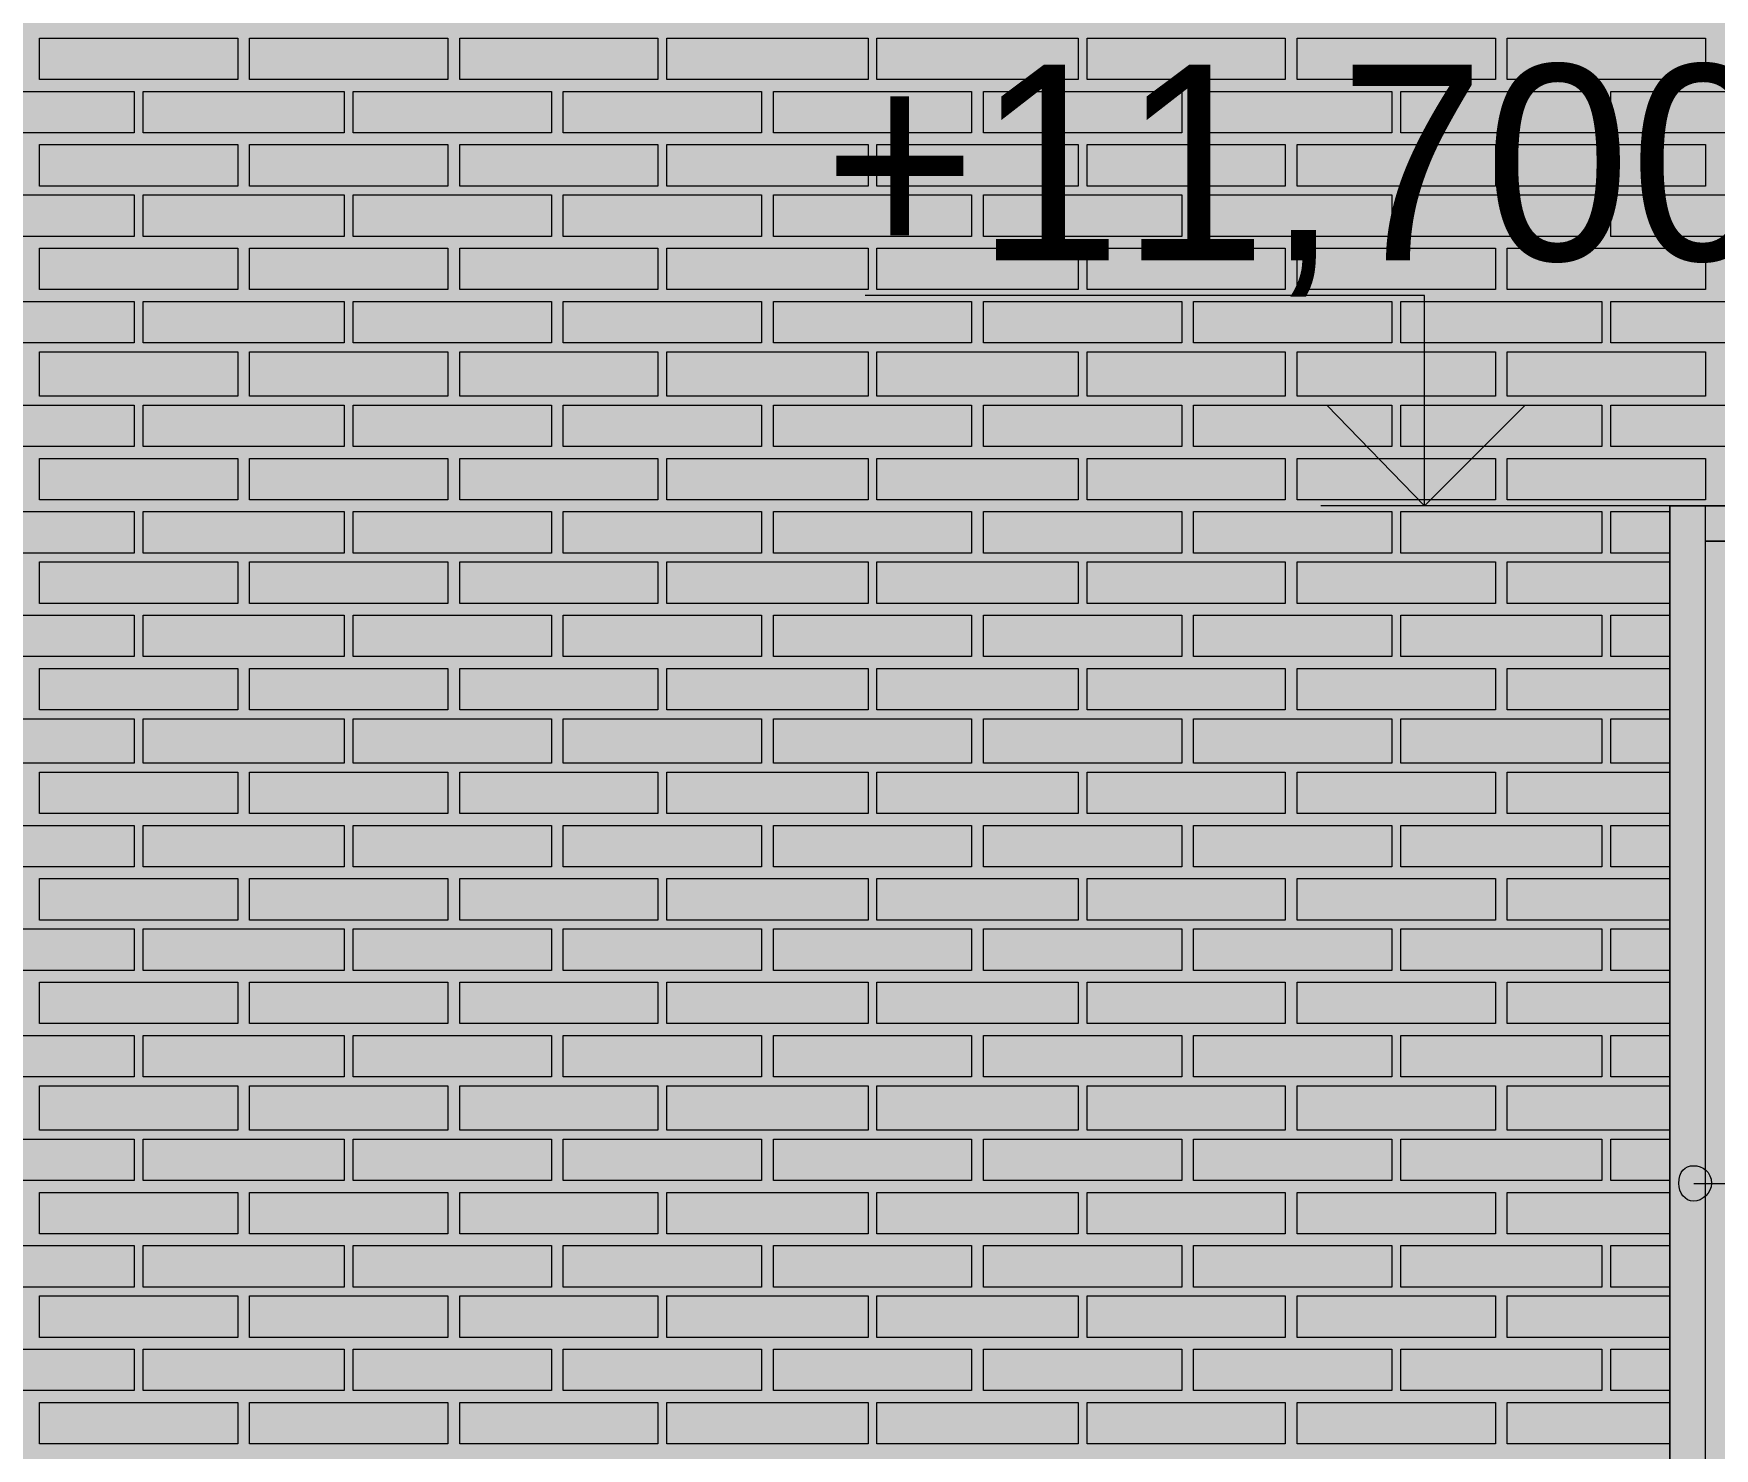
# Model space of a CAD drawing. Header units: millimetres. Extents: x -28928 to 100580, y -22867 to 36490.
# Drawn here: x -15119 to -12715, y 26639 to 28661 of the extents above; entities that cross this region are included whole.
import ezdxf

# ---------------------------------------------------------------- set-up
doc = ezdxf.new("R2010")
doc.units = ezdxf.units.MM
doc.layers.add('PDF _Геометрия', color=7, linetype='Continuous', true_color=0x8f8e8d)
doc.layers.add('PDF _Сплошная заливка', color=7, linetype='Continuous', true_color=0xffffff)
doc.layers.add('PDF _Текст', color=7, linetype='Continuous')

msp = doc.modelspace()

# ---------------------------------------------------------------- hatches: boundary and pattern name
at = {"layer": 'PDF _Сплошная заливка', "true_color": 0xdcd6cf, "transparency": 33554559}
msp.add_hatch(color=254, dxfattribs=at).paths.add_polyline_path([(-18676.63686926917, 16343.3513880535), (-18676.63686926917, 19592.5821572843), (-17276.25225388454, 19592.5821572843), (-17276.25225388454, 16343.3513880535), (19112.59389996202, 16343.3513880535), (19112.59389996202, 30089.12061882288), (-21853.9445615769, 30089.12061882288), (-21853.9445615769, 16343.3513880535), (-21375.86763849998, 16343.3513880535), (-21375.86763849998, 19592.5821572843), (-19277.40610003841, 19592.5821572843), (-19277.40610003841, 16343.3513880535)])

# ---------------------------------------------------------------- linework, layer by layer
at = {"layer": 'PDF _Геометрия', "lineweight": 9}
for points in [[(-14826.63686926913, 28595.65908036134), (-14970.48302311528, 28595.65908036134), (-15110.09840773067, 28595.65908036134), (-15110.09840773067, 28654.8898495921), (-14970.48302311528, 28654.8898495921), (-14826.63686926913, 28654.8898495921)], [(-14526.25225388451, 28595.65908036134), (-14670.09840773068, 28595.65908036134), (-14809.71379234606, 28595.65908036134), (-14809.71379234606, 28654.8898495921), (-14670.09840773068, 28654.8898495921), (-14526.25225388451, 28654.8898495921)], [(-14225.8676384999, 28595.65908036134), (-14369.71379234605, 28595.65908036134), (-14509.32917696144, 28595.65908036134), (-14509.32917696144, 28654.8898495921), (-14369.71379234605, 28654.8898495921), (-14225.8676384999, 28654.8898495921)], [(-13925.48302311528, 28595.65908036134), (-14069.32917696143, 28595.65908036134), (-14213.17533080759, 28595.65908036134), (-14213.17533080759, 28654.8898495921), (-14069.32917696143, 28654.8898495921), (-13925.48302311528, 28654.8898495921)], [(-13625.09840773065, 28595.65908036134), (-13768.94456157682, 28595.65908036134), (-13912.79071542297, 28595.65908036134), (-13912.79071542297, 28654.8898495921), (-13768.94456157682, 28654.8898495921), (-13625.09840773065, 28654.8898495921)], [(-13328.94456157681, 28595.65908036134), (-13468.5599461922, 28595.65908036134), (-13612.40610003834, 28595.65908036134), (-13612.40610003834, 28654.8898495921), (-13468.5599461922, 28654.8898495921), (-13328.94456157681, 28654.8898495921)], [(-13028.55994619218, 28595.65908036134), (-13168.17533080757, 28595.65908036134), (-13312.02148465374, 28595.65908036134), (-13312.02148465374, 28654.8898495921), (-13168.17533080757, 28654.8898495921), (-13028.55994619218, 28654.8898495921)], [(-12728.17533080758, 28595.65908036134), (-12867.79071542296, 28595.65908036134), (-13011.63686926911, 28595.65908036134), (-13011.63686926911, 28654.8898495921), (-12867.79071542296, 28654.8898495921), (-12728.17533080758, 28654.8898495921)], [(-14974.71379234607, 28578.73600343825), (-14974.71379234607, 28519.50523420749), (-15262.40610003836, 28519.50523420749), (-15262.40610003836, 28578.73600343825)], [(-14674.32917696144, 28578.73600343825), (-14674.32917696144, 28519.50523420749), (-14962.02148465376, 28519.50523420749), (-14962.02148465376, 28578.73600343825)], [(-14378.1753308076, 28578.73600343825), (-14378.1753308076, 28519.50523420749), (-14661.63686926913, 28519.50523420749), (-14661.63686926913, 28578.73600343825)], [(-14077.79071542297, 28578.73600343825), (-14077.79071542297, 28519.50523420749), (-14361.25225388451, 28519.50523420749), (-14361.25225388451, 28578.73600343825)], [(-13777.40610003835, 28578.73600343825), (-13777.40610003835, 28519.50523420749), (-14060.8676384999, 28519.50523420749), (-14060.8676384999, 28578.73600343825)], [(-13477.02148465374, 28578.73600343825), (-13477.02148465374, 28519.50523420749), (-13760.48302311528, 28519.50523420749), (-13760.48302311528, 28578.73600343825)], [(-13176.63686926912, 28578.73600343825), (-13176.63686926912, 28519.50523420749), (-13460.09840773065, 28519.50523420749), (-13460.09840773065, 28578.73600343825)], [(-12876.25225388449, 28578.73600343825), (-12876.25225388449, 28519.50523420749), (-13163.94456157681, 28519.50523420749), (-13163.94456157681, 28578.73600343825)], [(-12575.86763849988, 28578.73600343825), (-12575.86763849988, 28519.50523420749), (-12863.55994619218, 28519.50523420749), (-12863.55994619218, 28578.73600343825)], [(-14826.63686926913, 28443.35138805364), (-14970.48302311528, 28443.35138805364), (-15110.09840773067, 28443.35138805364), (-15110.09840773067, 28502.5821572844), (-14970.48302311528, 28502.5821572844), (-14826.63686926913, 28502.5821572844)], [(-14526.25225388451, 28443.35138805364), (-14670.09840773068, 28443.35138805364), (-14809.71379234606, 28443.35138805364), (-14809.71379234606, 28502.5821572844), (-14670.09840773068, 28502.5821572844), (-14526.25225388451, 28502.5821572844)], [(-14225.8676384999, 28443.35138805364), (-14369.71379234605, 28443.35138805364), (-14509.32917696144, 28443.35138805364), (-14509.32917696144, 28502.5821572844), (-14369.71379234605, 28502.5821572844), (-14225.8676384999, 28502.5821572844)], [(-13925.48302311528, 28443.35138805364), (-14069.32917696143, 28443.35138805364), (-14213.17533080759, 28443.35138805364), (-14213.17533080759, 28502.5821572844), (-14069.32917696143, 28502.5821572844), (-13925.48302311528, 28502.5821572844)], [(-13625.09840773065, 28443.35138805364), (-13768.94456157682, 28443.35138805364), (-13912.79071542297, 28443.35138805364), (-13912.79071542297, 28502.5821572844), (-13768.94456157682, 28502.5821572844), (-13625.09840773065, 28502.5821572844)], [(-13328.94456157681, 28443.35138805364), (-13468.5599461922, 28443.35138805364), (-13612.40610003834, 28443.35138805364), (-13612.40610003834, 28502.5821572844), (-13468.5599461922, 28502.5821572844), (-13328.94456157681, 28502.5821572844)], [(-13028.55994619218, 28443.35138805364), (-13168.17533080757, 28443.35138805364), (-13312.02148465374, 28443.35138805364), (-13312.02148465374, 28502.5821572844), (-13168.17533080757, 28502.5821572844), (-13028.55994619218, 28502.5821572844)], [(-12728.17533080758, 28443.35138805364), (-12867.79071542296, 28443.35138805364), (-13011.63686926911, 28443.35138805364), (-13011.63686926911, 28502.5821572844), (-12867.79071542296, 28502.5821572844), (-12728.17533080758, 28502.5821572844)], [(-14974.71379234607, 28430.65908036134), (-14974.71379234607, 28371.42831113056), (-15262.40610003836, 28371.42831113056), (-15262.40610003836, 28430.65908036134)], [(-14674.32917696144, 28430.65908036134), (-14674.32917696144, 28371.42831113056), (-14962.02148465376, 28371.42831113056), (-14962.02148465376, 28430.65908036134)], [(-14378.1753308076, 28430.65908036134), (-14378.1753308076, 28371.42831113056), (-14661.63686926913, 28371.42831113056), (-14661.63686926913, 28430.65908036134)], [(-14077.79071542297, 28430.65908036134), (-14077.79071542297, 28371.42831113056), (-14361.25225388451, 28371.42831113056), (-14361.25225388451, 28430.65908036134)], [(-13777.40610003835, 28430.65908036134), (-13777.40610003835, 28371.42831113056), (-14060.8676384999, 28371.42831113056), (-14060.8676384999, 28430.65908036134)], [(-13477.02148465374, 28430.65908036134), (-13477.02148465374, 28371.42831113056), (-13760.48302311528, 28371.42831113056), (-13760.48302311528, 28430.65908036134)], [(-13176.63686926912, 28430.65908036134), (-13176.63686926912, 28371.42831113056), (-13460.09840773065, 28371.42831113056), (-13460.09840773065, 28430.65908036134)], [(-12876.25225388449, 28430.65908036134), (-12876.25225388449, 28371.42831113056), (-13163.94456157681, 28371.42831113056), (-13163.94456157681, 28430.65908036134)], [(-12575.86763849988, 28430.65908036134), (-12575.86763849988, 28371.42831113056), (-12863.55994619218, 28371.42831113056), (-12863.55994619218, 28430.65908036134)], [(-14826.63686926913, 28295.27446497672), (-14970.48302311528, 28295.27446497672), (-15110.09840773067, 28295.27446497672), (-15110.09840773067, 28354.50523420749), (-14970.48302311528, 28354.50523420749), (-14826.63686926913, 28354.50523420749)], [(-14526.25225388451, 28295.27446497672), (-14670.09840773068, 28295.27446497672), (-14809.71379234606, 28295.27446497672), (-14809.71379234606, 28354.50523420749), (-14670.09840773068, 28354.50523420749), (-14526.25225388451, 28354.50523420749)], [(-14225.8676384999, 28295.27446497672), (-14369.71379234605, 28295.27446497672), (-14509.32917696144, 28295.27446497672), (-14509.32917696144, 28354.50523420749), (-14369.71379234605, 28354.50523420749), (-14225.8676384999, 28354.50523420749)], [(-13925.48302311528, 28295.27446497672), (-14069.32917696143, 28295.27446497672), (-14213.17533080759, 28295.27446497672), (-14213.17533080759, 28354.50523420749), (-14069.32917696143, 28354.50523420749), (-13925.48302311528, 28354.50523420749)], [(-13625.09840773065, 28295.27446497672), (-13768.94456157682, 28295.27446497672), (-13912.79071542297, 28295.27446497672), (-13912.79071542297, 28354.50523420749), (-13768.94456157682, 28354.50523420749), (-13625.09840773065, 28354.50523420749)], [(-13328.94456157681, 28295.27446497672), (-13468.5599461922, 28295.27446497672), (-13612.40610003834, 28295.27446497672), (-13612.40610003834, 28354.50523420749), (-13468.5599461922, 28354.50523420749), (-13328.94456157681, 28354.50523420749)], [(-13028.55994619218, 28295.27446497672), (-13168.17533080757, 28295.27446497672), (-13312.02148465374, 28295.27446497672), (-13312.02148465374, 28354.50523420749), (-13168.17533080757, 28354.50523420749), (-13028.55994619218, 28354.50523420749)], [(-12728.17533080758, 28295.27446497672), (-12867.79071542296, 28295.27446497672), (-13011.63686926911, 28295.27446497672), (-13011.63686926911, 28354.50523420749), (-12867.79071542296, 28354.50523420749), (-12728.17533080758, 28354.50523420749)], [(-14974.71379234607, 28278.35138805364), (-14974.71379234607, 28219.12061882286), (-15262.40610003836, 28219.12061882286), (-15262.40610003836, 28278.35138805364)], [(-14674.32917696144, 28278.35138805364), (-14674.32917696144, 28219.12061882286), (-14962.02148465376, 28219.12061882286), (-14962.02148465376, 28278.35138805364)], [(-14378.1753308076, 28278.35138805364), (-14378.1753308076, 28219.12061882286), (-14661.63686926913, 28219.12061882286), (-14661.63686926913, 28278.35138805364)], [(-14077.79071542297, 28278.35138805364), (-14077.79071542297, 28219.12061882286), (-14361.25225388451, 28219.12061882286), (-14361.25225388451, 28278.35138805364)], [(-13777.40610003835, 28278.35138805364), (-13777.40610003835, 28219.12061882286), (-14060.8676384999, 28219.12061882286), (-14060.8676384999, 28278.35138805364)], [(-13477.02148465374, 28278.35138805364), (-13477.02148465374, 28219.12061882286), (-13760.48302311528, 28219.12061882286), (-13760.48302311528, 28278.35138805364)], [(-13176.63686926912, 28278.35138805364), (-13176.63686926912, 28219.12061882286), (-13460.09840773065, 28219.12061882286), (-13460.09840773065, 28278.35138805364)], [(-12876.25225388449, 28278.35138805364), (-12876.25225388449, 28219.12061882286), (-13163.94456157681, 28219.12061882286), (-13163.94456157681, 28278.35138805364)], [(-12575.86763849988, 28278.35138805364), (-12575.86763849988, 28219.12061882286), (-12863.55994619218, 28219.12061882286), (-12863.55994619218, 28278.35138805364)], [(-14826.63686926913, 28142.96677266902), (-14970.48302311528, 28142.96677266902), (-15110.09840773067, 28142.96677266902), (-15110.09840773067, 28206.42831113056), (-14970.48302311528, 28206.42831113056), (-14826.63686926913, 28206.42831113056)], [(-14526.25225388451, 28142.96677266902), (-14670.09840773068, 28142.96677266902), (-14809.71379234606, 28142.96677266902), (-14809.71379234606, 28206.42831113056), (-14670.09840773068, 28206.42831113056), (-14526.25225388451, 28206.42831113056)], [(-14225.8676384999, 28142.96677266902), (-14369.71379234605, 28142.96677266902), (-14509.32917696144, 28142.96677266902), (-14509.32917696144, 28206.42831113056), (-14369.71379234605, 28206.42831113056), (-14225.8676384999, 28206.42831113056)], [(-13925.48302311528, 28142.96677266902), (-14069.32917696143, 28142.96677266902), (-14213.17533080759, 28142.96677266902), (-14213.17533080759, 28206.42831113056), (-14069.32917696143, 28206.42831113056), (-13925.48302311528, 28206.42831113056)], [(-13625.09840773065, 28142.96677266902), (-13768.94456157682, 28142.96677266902), (-13912.79071542297, 28142.96677266902), (-13912.79071542297, 28206.42831113056), (-13768.94456157682, 28206.42831113056), (-13625.09840773065, 28206.42831113056)], [(-13328.94456157681, 28142.96677266902), (-13468.5599461922, 28142.96677266902), (-13612.40610003834, 28142.96677266902), (-13612.40610003834, 28206.42831113056), (-13468.5599461922, 28206.42831113056), (-13328.94456157681, 28206.42831113056)], [(-13028.55994619218, 28142.96677266902), (-13168.17533080757, 28142.96677266902), (-13312.02148465374, 28142.96677266902), (-13312.02148465374, 28206.42831113056), (-13168.17533080757, 28206.42831113056), (-13028.55994619218, 28206.42831113056)], [(-12728.17533080758, 28142.96677266902), (-12867.79071542296, 28142.96677266902), (-13011.63686926911, 28142.96677266902), (-13011.63686926911, 28206.42831113056), (-12867.79071542296, 28206.42831113056), (-12728.17533080758, 28206.42831113056)], [(-14974.71379234607, 28130.27446497671), (-14974.71379234607, 28071.04369574594), (-15262.40610003836, 28071.04369574594), (-15262.40610003836, 28130.27446497671)], [(-14674.32917696144, 28130.27446497671), (-14674.32917696144, 28071.04369574594), (-14962.02148465376, 28071.04369574594), (-14962.02148465376, 28130.27446497671)], [(-14378.1753308076, 28130.27446497671), (-14378.1753308076, 28071.04369574594), (-14661.63686926913, 28071.04369574594), (-14661.63686926913, 28130.27446497671)], [(-14077.79071542297, 28130.27446497671), (-14077.79071542297, 28071.04369574594), (-14361.25225388451, 28071.04369574594), (-14361.25225388451, 28130.27446497671)], [(-13777.40610003835, 28130.27446497671), (-13777.40610003835, 28071.04369574594), (-14060.8676384999, 28071.04369574594), (-14060.8676384999, 28130.27446497671)], [(-13477.02148465374, 28130.27446497671), (-13477.02148465374, 28071.04369574594), (-13760.48302311528, 28071.04369574594), (-13760.48302311528, 28130.27446497671)], [(-13176.63686926912, 28130.27446497671), (-13176.63686926912, 28071.04369574594), (-13460.09840773065, 28071.04369574594), (-13460.09840773065, 28130.27446497671)], [(-12876.25225388449, 28130.27446497671), (-12876.25225388449, 28071.04369574594), (-13163.94456157681, 28071.04369574594), (-13163.94456157681, 28130.27446497671)], [(-12575.86763849988, 28130.27446497671), (-12575.86763849988, 28071.04369574594), (-12863.55994619218, 28071.04369574594), (-12863.55994619218, 28130.27446497671)], [(-14826.63686926913, 27994.88984959209), (-14970.48302311528, 27994.88984959209), (-15110.09840773067, 27994.88984959209), (-15110.09840773067, 28054.12061882286), (-14970.48302311528, 28054.12061882286), (-14826.63686926913, 28054.12061882286)], [(-14526.25225388451, 27994.88984959209), (-14670.09840773068, 27994.88984959209), (-14809.71379234606, 27994.88984959209), (-14809.71379234606, 28054.12061882286), (-14670.09840773068, 28054.12061882286), (-14526.25225388451, 28054.12061882286)], [(-14225.8676384999, 27994.88984959209), (-14369.71379234605, 27994.88984959209), (-14509.32917696144, 27994.88984959209), (-14509.32917696144, 28054.12061882286), (-14369.71379234605, 28054.12061882286), (-14225.8676384999, 28054.12061882286)], [(-13925.48302311528, 27994.88984959209), (-14069.32917696143, 27994.88984959209), (-14213.17533080759, 27994.88984959209), (-14213.17533080759, 28054.12061882286), (-14069.32917696143, 28054.12061882286), (-13925.48302311528, 28054.12061882286)], [(-13625.09840773065, 27994.88984959209), (-13768.94456157682, 27994.88984959209), (-13912.79071542297, 27994.88984959209), (-13912.79071542297, 28054.12061882286), (-13768.94456157682, 28054.12061882286), (-13625.09840773065, 28054.12061882286)], [(-13328.94456157681, 27994.88984959209), (-13468.5599461922, 27994.88984959209), (-13612.40610003834, 27994.88984959209), (-13612.40610003834, 28054.12061882286), (-13468.5599461922, 28054.12061882286), (-13328.94456157681, 28054.12061882286)], [(-13028.55994619218, 27994.88984959209), (-13168.17533080757, 27994.88984959209), (-13312.02148465374, 27994.88984959209), (-13312.02148465374, 28054.12061882286), (-13168.17533080757, 28054.12061882286), (-13028.55994619218, 28054.12061882286)], [(-12728.17533080758, 27994.88984959209), (-12867.79071542296, 27994.88984959209), (-13011.63686926911, 27994.88984959209), (-13011.63686926911, 28054.12061882286), (-12867.79071542296, 28054.12061882286), (-12728.17533080758, 28054.12061882286)], [(-14974.71379234607, 27977.96677266902), (-14974.71379234607, 27918.73600343824), (-15262.40610003836, 27918.73600343824), (-15262.40610003836, 27977.96677266902)], [(-14674.32917696144, 27977.96677266902), (-14674.32917696144, 27918.73600343824), (-14962.02148465376, 27918.73600343824), (-14962.02148465376, 27977.96677266902)], [(-14378.1753308076, 27977.96677266902), (-14378.1753308076, 27918.73600343824), (-14661.63686926913, 27918.73600343824), (-14661.63686926913, 27977.96677266902)], [(-14077.79071542297, 27977.96677266902), (-14077.79071542297, 27918.73600343824), (-14361.25225388451, 27918.73600343824), (-14361.25225388451, 27977.96677266902)], [(-13777.40610003835, 27977.96677266902), (-13777.40610003835, 27918.73600343824), (-14060.8676384999, 27918.73600343824), (-14060.8676384999, 27977.96677266902)], [(-13477.02148465374, 27977.96677266902), (-13477.02148465374, 27918.73600343824), (-13760.48302311528, 27918.73600343824), (-13760.48302311528, 27977.96677266902)], [(-13176.63686926912, 27977.96677266902), (-13176.63686926912, 27918.73600343824), (-13460.09840773065, 27918.73600343824), (-13460.09840773065, 27977.96677266902)], [(-12876.25225388449, 27977.96677266902), (-12876.25225388449, 27918.73600343824), (-13163.94456157681, 27918.73600343824), (-13163.94456157681, 27977.96677266902)], [(-14826.63686926913, 27846.81292651518), (-14970.48302311528, 27846.81292651518), (-15110.09840773067, 27846.81292651518), (-15110.09840773067, 27906.04369574594), (-14970.48302311528, 27906.04369574594), (-14826.63686926913, 27906.04369574594)], [(-14526.25225388451, 27846.81292651518), (-14670.09840773068, 27846.81292651518), (-14809.71379234606, 27846.81292651518), (-14809.71379234606, 27906.04369574594), (-14670.09840773068, 27906.04369574594), (-14526.25225388451, 27906.04369574594)], [(-14225.8676384999, 27846.81292651518), (-14369.71379234605, 27846.81292651518), (-14509.32917696144, 27846.81292651518), (-14509.32917696144, 27906.04369574594), (-14369.71379234605, 27906.04369574594), (-14225.8676384999, 27906.04369574594)], [(-13925.48302311528, 27846.81292651518), (-14069.32917696143, 27846.81292651518), (-14213.17533080759, 27846.81292651518), (-14213.17533080759, 27906.04369574594), (-14069.32917696143, 27906.04369574594), (-13925.48302311528, 27906.04369574594)], [(-13625.09840773065, 27846.81292651518), (-13768.94456157682, 27846.81292651518), (-13912.79071542297, 27846.81292651518), (-13912.79071542297, 27906.04369574594), (-13768.94456157682, 27906.04369574594), (-13625.09840773065, 27906.04369574594)], [(-13328.94456157681, 27846.81292651518), (-13468.5599461922, 27846.81292651518), (-13612.40610003834, 27846.81292651518), (-13612.40610003834, 27906.04369574594), (-13468.5599461922, 27906.04369574594), (-13328.94456157681, 27906.04369574594)], [(-13028.55994619218, 27846.81292651518), (-13168.17533080757, 27846.81292651518), (-13312.02148465374, 27846.81292651518), (-13312.02148465374, 27906.04369574594), (-13168.17533080757, 27906.04369574594), (-13028.55994619218, 27906.04369574594)], [(-14974.71379234607, 27829.88984959208), (-14974.71379234607, 27770.65908036133), (-15262.40610003836, 27770.65908036133), (-15262.40610003836, 27829.88984959208)], [(-14674.32917696144, 27829.88984959208), (-14674.32917696144, 27770.65908036133), (-14962.02148465376, 27770.65908036133), (-14962.02148465376, 27829.88984959208)], [(-14378.1753308076, 27829.88984959208), (-14378.1753308076, 27770.65908036133), (-14661.63686926913, 27770.65908036133), (-14661.63686926913, 27829.88984959208)], [(-14077.79071542297, 27829.88984959208), (-14077.79071542297, 27770.65908036133), (-14361.25225388451, 27770.65908036133), (-14361.25225388451, 27829.88984959208)], [(-13777.40610003835, 27829.88984959208), (-13777.40610003835, 27770.65908036133), (-14060.8676384999, 27770.65908036133), (-14060.8676384999, 27829.88984959208)], [(-13477.02148465374, 27829.88984959208), (-13477.02148465374, 27770.65908036133), (-13760.48302311528, 27770.65908036133), (-13760.48302311528, 27829.88984959208)], [(-13176.63686926912, 27829.88984959208), (-13176.63686926912, 27770.65908036133), (-13460.09840773065, 27770.65908036133), (-13460.09840773065, 27829.88984959208)], [(-12876.25225388449, 27829.88984959208), (-12876.25225388449, 27770.65908036133), (-13163.94456157681, 27770.65908036133), (-13163.94456157681, 27829.88984959208)], [(-14826.63686926913, 27694.50523420748), (-14970.48302311528, 27694.50523420748), (-15110.09840773067, 27694.50523420748), (-15110.09840773067, 27753.73600343824), (-14970.48302311528, 27753.73600343824), (-14826.63686926913, 27753.73600343824)], [(-14526.25225388451, 27694.50523420748), (-14670.09840773068, 27694.50523420748), (-14809.71379234606, 27694.50523420748), (-14809.71379234606, 27753.73600343824), (-14670.09840773068, 27753.73600343824), (-14526.25225388451, 27753.73600343824)], [(-14225.8676384999, 27694.50523420748), (-14369.71379234605, 27694.50523420748), (-14509.32917696144, 27694.50523420748), (-14509.32917696144, 27753.73600343824), (-14369.71379234605, 27753.73600343824), (-14225.8676384999, 27753.73600343824)], [(-13925.48302311528, 27694.50523420748), (-14069.32917696143, 27694.50523420748), (-14213.17533080759, 27694.50523420748), (-14213.17533080759, 27753.73600343824), (-14069.32917696143, 27753.73600343824), (-13925.48302311528, 27753.73600343824)], [(-13625.09840773065, 27694.50523420748), (-13768.94456157682, 27694.50523420748), (-13912.79071542297, 27694.50523420748), (-13912.79071542297, 27753.73600343824), (-13768.94456157682, 27753.73600343824), (-13625.09840773065, 27753.73600343824)], [(-13328.94456157681, 27694.50523420748), (-13468.5599461922, 27694.50523420748), (-13612.40610003834, 27694.50523420748), (-13612.40610003834, 27753.73600343824), (-13468.5599461922, 27753.73600343824), (-13328.94456157681, 27753.73600343824)], [(-13028.55994619218, 27694.50523420748), (-13168.17533080757, 27694.50523420748), (-13312.02148465374, 27694.50523420748), (-13312.02148465374, 27753.73600343824), (-13168.17533080757, 27753.73600343824), (-13028.55994619218, 27753.73600343824)], [(-14974.71379234607, 27681.81292651518), (-14974.71379234607, 27618.35138805364), (-15262.40610003836, 27618.35138805364), (-15262.40610003836, 27681.81292651518)], [(-14674.32917696144, 27681.81292651518), (-14674.32917696144, 27618.35138805364), (-14962.02148465376, 27618.35138805364), (-14962.02148465376, 27681.81292651518)], [(-14378.1753308076, 27681.81292651518), (-14378.1753308076, 27618.35138805364), (-14661.63686926913, 27618.35138805364), (-14661.63686926913, 27681.81292651518)], [(-14077.79071542297, 27681.81292651518), (-14077.79071542297, 27618.35138805364), (-14361.25225388451, 27618.35138805364), (-14361.25225388451, 27681.81292651518)], [(-13777.40610003835, 27681.81292651518), (-13777.40610003835, 27618.35138805364), (-14060.8676384999, 27618.35138805364), (-14060.8676384999, 27681.81292651518)], [(-13477.02148465374, 27681.81292651518), (-13477.02148465374, 27618.35138805364), (-13760.48302311528, 27618.35138805364), (-13760.48302311528, 27681.81292651518)], [(-13176.63686926912, 27681.81292651518), (-13176.63686926912, 27618.35138805364), (-13460.09840773065, 27618.35138805364), (-13460.09840773065, 27681.81292651518)], [(-12876.25225388449, 27681.81292651518), (-12876.25225388449, 27618.35138805364), (-13163.94456157681, 27618.35138805364), (-13163.94456157681, 27681.81292651518)], [(-14826.63686926913, 27546.42831113055), (-14970.48302311528, 27546.42831113055), (-15110.09840773067, 27546.42831113055), (-15110.09840773067, 27605.65908036133), (-14970.48302311528, 27605.65908036133), (-14826.63686926913, 27605.65908036133)], [(-14526.25225388451, 27546.42831113055), (-14670.09840773068, 27546.42831113055), (-14809.71379234606, 27546.42831113055), (-14809.71379234606, 27605.65908036133), (-14670.09840773068, 27605.65908036133), (-14526.25225388451, 27605.65908036133)], [(-14225.8676384999, 27546.42831113055), (-14369.71379234605, 27546.42831113055), (-14509.32917696144, 27546.42831113055), (-14509.32917696144, 27605.65908036133), (-14369.71379234605, 27605.65908036133), (-14225.8676384999, 27605.65908036133)], [(-13925.48302311528, 27546.42831113055), (-14069.32917696143, 27546.42831113055), (-14213.17533080759, 27546.42831113055), (-14213.17533080759, 27605.65908036133), (-14069.32917696143, 27605.65908036133), (-13925.48302311528, 27605.65908036133)], [(-13625.09840773065, 27546.42831113055), (-13768.94456157682, 27546.42831113055), (-13912.79071542297, 27546.42831113055), (-13912.79071542297, 27605.65908036133), (-13768.94456157682, 27605.65908036133), (-13625.09840773065, 27605.65908036133)], [(-13328.94456157681, 27546.42831113055), (-13468.5599461922, 27546.42831113055), (-13612.40610003834, 27546.42831113055), (-13612.40610003834, 27605.65908036133), (-13468.5599461922, 27605.65908036133), (-13328.94456157681, 27605.65908036133)], [(-13028.55994619218, 27546.42831113055), (-13168.17533080757, 27546.42831113055), (-13312.02148465374, 27546.42831113055), (-13312.02148465374, 27605.65908036133), (-13168.17533080757, 27605.65908036133), (-13028.55994619218, 27605.65908036133)], [(-14974.71379234607, 27529.50523420748), (-14974.71379234607, 27470.2744649767), (-15262.40610003836, 27470.2744649767), (-15262.40610003836, 27529.50523420748)], [(-14674.32917696144, 27529.50523420748), (-14674.32917696144, 27470.2744649767), (-14962.02148465376, 27470.2744649767), (-14962.02148465376, 27529.50523420748)], [(-14378.1753308076, 27529.50523420748), (-14378.1753308076, 27470.2744649767), (-14661.63686926913, 27470.2744649767), (-14661.63686926913, 27529.50523420748)], [(-14077.79071542297, 27529.50523420748), (-14077.79071542297, 27470.2744649767), (-14361.25225388451, 27470.2744649767), (-14361.25225388451, 27529.50523420748)], [(-13777.40610003835, 27529.50523420748), (-13777.40610003835, 27470.2744649767), (-14060.8676384999, 27470.2744649767), (-14060.8676384999, 27529.50523420748)], [(-13477.02148465374, 27529.50523420748), (-13477.02148465374, 27470.2744649767), (-13760.48302311528, 27470.2744649767), (-13760.48302311528, 27529.50523420748)], [(-13176.63686926912, 27529.50523420748), (-13176.63686926912, 27470.2744649767), (-13460.09840773065, 27470.2744649767), (-13460.09840773065, 27529.50523420748)], [(-12876.25225388449, 27529.50523420748), (-12876.25225388449, 27470.2744649767), (-13163.94456157681, 27470.2744649767), (-13163.94456157681, 27529.50523420748)], [(-14826.63686926913, 27394.12061882286), (-14970.48302311528, 27394.12061882286), (-15110.09840773067, 27394.12061882286), (-15110.09840773067, 27453.35138805363), (-14970.48302311528, 27453.35138805363), (-14826.63686926913, 27453.35138805363)], [(-14526.25225388451, 27394.12061882286), (-14670.09840773068, 27394.12061882286), (-14809.71379234606, 27394.12061882286), (-14809.71379234606, 27453.35138805363), (-14670.09840773068, 27453.35138805363), (-14526.25225388451, 27453.35138805363)], [(-14225.8676384999, 27394.12061882286), (-14369.71379234605, 27394.12061882286), (-14509.32917696144, 27394.12061882286), (-14509.32917696144, 27453.35138805363), (-14369.71379234605, 27453.35138805363), (-14225.8676384999, 27453.35138805363)], [(-13925.48302311528, 27394.12061882286), (-14069.32917696143, 27394.12061882286), (-14213.17533080759, 27394.12061882286), (-14213.17533080759, 27453.35138805363), (-14069.32917696143, 27453.35138805363), (-13925.48302311528, 27453.35138805363)], [(-13625.09840773065, 27394.12061882286), (-13768.94456157682, 27394.12061882286), (-13912.79071542297, 27394.12061882286), (-13912.79071542297, 27453.35138805363), (-13768.94456157682, 27453.35138805363), (-13625.09840773065, 27453.35138805363)], [(-13328.94456157681, 27394.12061882286), (-13468.5599461922, 27394.12061882286), (-13612.40610003834, 27394.12061882286), (-13612.40610003834, 27453.35138805363), (-13468.5599461922, 27453.35138805363), (-13328.94456157681, 27453.35138805363)], [(-13028.55994619218, 27394.12061882286), (-13168.17533080757, 27394.12061882286), (-13312.02148465374, 27394.12061882286), (-13312.02148465374, 27453.35138805363), (-13168.17533080757, 27453.35138805363), (-13028.55994619218, 27453.35138805363)], [(-14974.71379234607, 27381.42831113055), (-14974.71379234607, 27322.19754189977), (-15262.40610003836, 27322.19754189977), (-15262.40610003836, 27381.42831113055)], [(-14674.32917696144, 27381.42831113055), (-14674.32917696144, 27322.19754189977), (-14962.02148465376, 27322.19754189977), (-14962.02148465376, 27381.42831113055)], [(-14378.1753308076, 27381.42831113055), (-14378.1753308076, 27322.19754189977), (-14661.63686926913, 27322.19754189977), (-14661.63686926913, 27381.42831113055)], [(-14077.79071542297, 27381.42831113055), (-14077.79071542297, 27322.19754189977), (-14361.25225388451, 27322.19754189977), (-14361.25225388451, 27381.42831113055)], [(-13777.40610003835, 27381.42831113055), (-13777.40610003835, 27322.19754189977), (-14060.8676384999, 27322.19754189977), (-14060.8676384999, 27381.42831113055)], [(-13477.02148465374, 27381.42831113055), (-13477.02148465374, 27322.19754189977), (-13760.48302311528, 27322.19754189977), (-13760.48302311528, 27381.42831113055)], [(-13176.63686926912, 27381.42831113055), (-13176.63686926912, 27322.19754189977), (-13460.09840773065, 27322.19754189977), (-13460.09840773065, 27381.42831113055)], [(-12876.25225388449, 27381.42831113055), (-12876.25225388449, 27322.19754189977), (-13163.94456157681, 27322.19754189977), (-13163.94456157681, 27381.42831113055)], [(-14826.63686926913, 27246.04369574593), (-14970.48302311528, 27246.04369574593), (-15110.09840773067, 27246.04369574593), (-15110.09840773067, 27305.2744649767), (-14970.48302311528, 27305.2744649767), (-14826.63686926913, 27305.2744649767)], [(-14526.25225388451, 27246.04369574593), (-14670.09840773068, 27246.04369574593), (-14809.71379234606, 27246.04369574593), (-14809.71379234606, 27305.2744649767), (-14670.09840773068, 27305.2744649767), (-14526.25225388451, 27305.2744649767)], [(-14225.8676384999, 27246.04369574593), (-14369.71379234605, 27246.04369574593), (-14509.32917696144, 27246.04369574593), (-14509.32917696144, 27305.2744649767), (-14369.71379234605, 27305.2744649767), (-14225.8676384999, 27305.2744649767)], [(-13925.48302311528, 27246.04369574593), (-14069.32917696143, 27246.04369574593), (-14213.17533080759, 27246.04369574593), (-14213.17533080759, 27305.2744649767), (-14069.32917696143, 27305.2744649767), (-13925.48302311528, 27305.2744649767)], [(-13625.09840773065, 27246.04369574593), (-13768.94456157682, 27246.04369574593), (-13912.79071542297, 27246.04369574593), (-13912.79071542297, 27305.2744649767), (-13768.94456157682, 27305.2744649767), (-13625.09840773065, 27305.2744649767)], [(-13328.94456157681, 27246.04369574593), (-13468.5599461922, 27246.04369574593), (-13612.40610003834, 27246.04369574593), (-13612.40610003834, 27305.2744649767), (-13468.5599461922, 27305.2744649767), (-13328.94456157681, 27305.2744649767)], [(-13028.55994619218, 27246.04369574593), (-13168.17533080757, 27246.04369574593), (-13312.02148465374, 27246.04369574593), (-13312.02148465374, 27305.2744649767), (-13168.17533080757, 27305.2744649767), (-13028.55994619218, 27305.2744649767)], [(-14974.71379234607, 27229.12061882286), (-14974.71379234607, 27169.88984959208), (-15262.40610003836, 27169.88984959208), (-15262.40610003836, 27229.12061882286)], [(-14674.32917696144, 27229.12061882286), (-14674.32917696144, 27169.88984959208), (-14962.02148465376, 27169.88984959208), (-14962.02148465376, 27229.12061882286)], [(-14378.1753308076, 27229.12061882286), (-14378.1753308076, 27169.88984959208), (-14661.63686926913, 27169.88984959208), (-14661.63686926913, 27229.12061882286)], [(-14077.79071542297, 27229.12061882286), (-14077.79071542297, 27169.88984959208), (-14361.25225388451, 27169.88984959208), (-14361.25225388451, 27229.12061882286)], [(-13777.40610003835, 27229.12061882286), (-13777.40610003835, 27169.88984959208), (-14060.8676384999, 27169.88984959208), (-14060.8676384999, 27229.12061882286)], [(-13477.02148465374, 27229.12061882286), (-13477.02148465374, 27169.88984959208), (-13760.48302311528, 27169.88984959208), (-13760.48302311528, 27229.12061882286)], [(-13176.63686926912, 27229.12061882286), (-13176.63686926912, 27169.88984959208), (-13460.09840773065, 27169.88984959208), (-13460.09840773065, 27229.12061882286)], [(-12876.25225388449, 27229.12061882286), (-12876.25225388449, 27169.88984959208), (-13163.94456157681, 27169.88984959208), (-13163.94456157681, 27229.12061882286)], [(-14826.63686926913, 27093.73600343823), (-14970.48302311528, 27093.73600343823), (-15110.09840773067, 27093.73600343823), (-15110.09840773067, 27157.19754189977), (-14970.48302311528, 27157.19754189977), (-14826.63686926913, 27157.19754189977)], [(-14526.25225388451, 27093.73600343823), (-14670.09840773068, 27093.73600343823), (-14809.71379234606, 27093.73600343823), (-14809.71379234606, 27157.19754189977), (-14670.09840773068, 27157.19754189977), (-14526.25225388451, 27157.19754189977)], [(-14225.8676384999, 27093.73600343823), (-14369.71379234605, 27093.73600343823), (-14509.32917696144, 27093.73600343823), (-14509.32917696144, 27157.19754189977), (-14369.71379234605, 27157.19754189977), (-14225.8676384999, 27157.19754189977)], [(-13925.48302311528, 27093.73600343823), (-14069.32917696143, 27093.73600343823), (-14213.17533080759, 27093.73600343823), (-14213.17533080759, 27157.19754189977), (-14069.32917696143, 27157.19754189977), (-13925.48302311528, 27157.19754189977)], [(-13625.09840773065, 27093.73600343823), (-13768.94456157682, 27093.73600343823), (-13912.79071542297, 27093.73600343823), (-13912.79071542297, 27157.19754189977), (-13768.94456157682, 27157.19754189977), (-13625.09840773065, 27157.19754189977)], [(-13328.94456157681, 27093.73600343823), (-13468.5599461922, 27093.73600343823), (-13612.40610003834, 27093.73600343823), (-13612.40610003834, 27157.19754189977), (-13468.5599461922, 27157.19754189977), (-13328.94456157681, 27157.19754189977)], [(-13028.55994619218, 27093.73600343823), (-13168.17533080757, 27093.73600343823), (-13312.02148465374, 27093.73600343823), (-13312.02148465374, 27157.19754189977), (-13168.17533080757, 27157.19754189977), (-13028.55994619218, 27157.19754189977)], [(-14974.71379234607, 27081.04369574592), (-14974.71379234607, 27021.81292651517), (-15262.40610003836, 27021.81292651517), (-15262.40610003836, 27081.04369574592)], [(-14674.32917696144, 27081.04369574592), (-14674.32917696144, 27021.81292651517), (-14962.02148465376, 27021.81292651517), (-14962.02148465376, 27081.04369574592)], [(-14378.1753308076, 27081.04369574592), (-14378.1753308076, 27021.81292651517), (-14661.63686926913, 27021.81292651517), (-14661.63686926913, 27081.04369574592)], [(-14077.79071542297, 27081.04369574592), (-14077.79071542297, 27021.81292651517), (-14361.25225388451, 27021.81292651517), (-14361.25225388451, 27081.04369574592)], [(-13777.40610003835, 27081.04369574592), (-13777.40610003835, 27021.81292651517), (-14060.8676384999, 27021.81292651517), (-14060.8676384999, 27081.04369574592)], [(-13477.02148465374, 27081.04369574592), (-13477.02148465374, 27021.81292651517), (-13760.48302311528, 27021.81292651517), (-13760.48302311528, 27081.04369574592)], [(-13176.63686926912, 27081.04369574592), (-13176.63686926912, 27021.81292651517), (-13460.09840773065, 27021.81292651517), (-13460.09840773065, 27081.04369574592)], [(-12876.25225388449, 27081.04369574592), (-12876.25225388449, 27021.81292651517), (-13163.94456157681, 27021.81292651517), (-13163.94456157681, 27081.04369574592)], [(-14826.63686926913, 26945.65908036132), (-14970.48302311528, 26945.65908036132), (-15110.09840773067, 26945.65908036132), (-15110.09840773067, 27004.88984959208), (-14970.48302311528, 27004.88984959208), (-14826.63686926913, 27004.88984959208)], [(-14526.25225388451, 26945.65908036132), (-14670.09840773068, 26945.65908036132), (-14809.71379234606, 26945.65908036132), (-14809.71379234606, 27004.88984959208), (-14670.09840773068, 27004.88984959208), (-14526.25225388451, 27004.88984959208)], [(-14225.8676384999, 26945.65908036132), (-14369.71379234605, 26945.65908036132), (-14509.32917696144, 26945.65908036132), (-14509.32917696144, 27004.88984959208), (-14369.71379234605, 27004.88984959208), (-14225.8676384999, 27004.88984959208)], [(-13925.48302311528, 26945.65908036132), (-14069.32917696143, 26945.65908036132), (-14213.17533080759, 26945.65908036132), (-14213.17533080759, 27004.88984959208), (-14069.32917696143, 27004.88984959208), (-13925.48302311528, 27004.88984959208)], [(-13625.09840773065, 26945.65908036132), (-13768.94456157682, 26945.65908036132), (-13912.79071542297, 26945.65908036132), (-13912.79071542297, 27004.88984959208), (-13768.94456157682, 27004.88984959208), (-13625.09840773065, 27004.88984959208)], [(-13328.94456157681, 26945.65908036132), (-13468.5599461922, 26945.65908036132), (-13612.40610003834, 26945.65908036132), (-13612.40610003834, 27004.88984959208), (-13468.5599461922, 27004.88984959208), (-13328.94456157681, 27004.88984959208)], [(-13028.55994619218, 26945.65908036132), (-13168.17533080757, 26945.65908036132), (-13312.02148465374, 26945.65908036132), (-13312.02148465374, 27004.88984959208), (-13168.17533080757, 27004.88984959208), (-13028.55994619218, 27004.88984959208)], [(-14974.71379234607, 26928.73600343823), (-14974.71379234607, 26869.50523420747), (-15262.40610003836, 26869.50523420747), (-15262.40610003836, 26928.73600343823)], [(-14674.32917696144, 26928.73600343823), (-14674.32917696144, 26869.50523420747), (-14962.02148465376, 26869.50523420747), (-14962.02148465376, 26928.73600343823)], [(-14378.1753308076, 26928.73600343823), (-14378.1753308076, 26869.50523420747), (-14661.63686926913, 26869.50523420747), (-14661.63686926913, 26928.73600343823)], [(-14077.79071542297, 26928.73600343823), (-14077.79071542297, 26869.50523420747), (-14361.25225388451, 26869.50523420747), (-14361.25225388451, 26928.73600343823)], [(-13777.40610003835, 26928.73600343823), (-13777.40610003835, 26869.50523420747), (-14060.8676384999, 26869.50523420747), (-14060.8676384999, 26928.73600343823)], [(-13477.02148465374, 26928.73600343823), (-13477.02148465374, 26869.50523420747), (-13760.48302311528, 26869.50523420747), (-13760.48302311528, 26928.73600343823)], [(-13176.63686926912, 26928.73600343823), (-13176.63686926912, 26869.50523420747), (-13460.09840773065, 26869.50523420747), (-13460.09840773065, 26928.73600343823)], [(-12876.25225388449, 26928.73600343823), (-12876.25225388449, 26869.50523420747), (-13163.94456157681, 26869.50523420747), (-13163.94456157681, 26928.73600343823)], [(-14826.63686926913, 26797.58215728439), (-14970.48302311528, 26797.58215728439), (-15110.09840773067, 26797.58215728439), (-15110.09840773067, 26856.81292651516), (-14970.48302311528, 26856.81292651516), (-14826.63686926913, 26856.81292651516)], [(-14526.25225388451, 26797.58215728439), (-14670.09840773068, 26797.58215728439), (-14809.71379234606, 26797.58215728439), (-14809.71379234606, 26856.81292651516), (-14670.09840773068, 26856.81292651516), (-14526.25225388451, 26856.81292651516)], [(-14225.8676384999, 26797.58215728439), (-14369.71379234605, 26797.58215728439), (-14509.32917696144, 26797.58215728439), (-14509.32917696144, 26856.81292651516), (-14369.71379234605, 26856.81292651516), (-14225.8676384999, 26856.81292651516)], [(-13925.48302311528, 26797.58215728439), (-14069.32917696143, 26797.58215728439), (-14213.17533080759, 26797.58215728439), (-14213.17533080759, 26856.81292651516), (-14069.32917696143, 26856.81292651516), (-13925.48302311528, 26856.81292651516)], [(-13625.09840773065, 26797.58215728439), (-13768.94456157682, 26797.58215728439), (-13912.79071542297, 26797.58215728439), (-13912.79071542297, 26856.81292651516), (-13768.94456157682, 26856.81292651516), (-13625.09840773065, 26856.81292651516)], [(-13328.94456157681, 26797.58215728439), (-13468.5599461922, 26797.58215728439), (-13612.40610003834, 26797.58215728439), (-13612.40610003834, 26856.81292651516), (-13468.5599461922, 26856.81292651516), (-13328.94456157681, 26856.81292651516)], [(-13028.55994619218, 26797.58215728439), (-13168.17533080757, 26797.58215728439), (-13312.02148465374, 26797.58215728439), (-13312.02148465374, 26856.81292651516), (-13168.17533080757, 26856.81292651516), (-13028.55994619218, 26856.81292651516)], [(-14974.71379234607, 26780.65908036132), (-14974.71379234607, 26721.42831113054), (-15262.40610003836, 26721.42831113054), (-15262.40610003836, 26780.65908036132)], [(-14674.32917696144, 26780.65908036132), (-14674.32917696144, 26721.42831113054), (-14962.02148465376, 26721.42831113054), (-14962.02148465376, 26780.65908036132)], [(-14378.1753308076, 26780.65908036132), (-14378.1753308076, 26721.42831113054), (-14661.63686926913, 26721.42831113054), (-14661.63686926913, 26780.65908036132)], [(-14077.79071542297, 26780.65908036132), (-14077.79071542297, 26721.42831113054), (-14361.25225388451, 26721.42831113054), (-14361.25225388451, 26780.65908036132)], [(-13777.40610003835, 26780.65908036132), (-13777.40610003835, 26721.42831113054), (-14060.8676384999, 26721.42831113054), (-14060.8676384999, 26780.65908036132)], [(-13477.02148465374, 26780.65908036132), (-13477.02148465374, 26721.42831113054), (-13760.48302311528, 26721.42831113054), (-13760.48302311528, 26780.65908036132)], [(-13176.63686926912, 26780.65908036132), (-13176.63686926912, 26721.42831113054), (-13460.09840773065, 26721.42831113054), (-13460.09840773065, 26780.65908036132)], [(-12876.25225388449, 26780.65908036132), (-12876.25225388449, 26721.42831113054), (-13163.94456157681, 26721.42831113054), (-13163.94456157681, 26780.65908036132)], [(-14826.63686926913, 26645.27446497669), (-14970.48302311528, 26645.27446497669), (-15110.09840773067, 26645.27446497669), (-15110.09840773067, 26704.50523420747), (-14970.48302311528, 26704.50523420747), (-14826.63686926913, 26704.50523420747)], [(-14526.25225388451, 26645.27446497669), (-14670.09840773068, 26645.27446497669), (-14809.71379234606, 26645.27446497669), (-14809.71379234606, 26704.50523420747), (-14670.09840773068, 26704.50523420747), (-14526.25225388451, 26704.50523420747)], [(-14225.8676384999, 26645.27446497669), (-14369.71379234605, 26645.27446497669), (-14509.32917696144, 26645.27446497669), (-14509.32917696144, 26704.50523420747), (-14369.71379234605, 26704.50523420747), (-14225.8676384999, 26704.50523420747)], [(-13925.48302311528, 26645.27446497669), (-14069.32917696143, 26645.27446497669), (-14213.17533080759, 26645.27446497669), (-14213.17533080759, 26704.50523420747), (-14069.32917696143, 26704.50523420747), (-13925.48302311528, 26704.50523420747)], [(-13625.09840773065, 26645.27446497669), (-13768.94456157682, 26645.27446497669), (-13912.79071542297, 26645.27446497669), (-13912.79071542297, 26704.50523420747), (-13768.94456157682, 26704.50523420747), (-13625.09840773065, 26704.50523420747)], [(-13328.94456157681, 26645.27446497669), (-13468.5599461922, 26645.27446497669), (-13612.40610003834, 26645.27446497669), (-13612.40610003834, 26704.50523420747), (-13468.5599461922, 26704.50523420747), (-13328.94456157681, 26704.50523420747)], [(-13028.55994619218, 26645.27446497669), (-13168.17533080757, 26645.27446497669), (-13312.02148465374, 26645.27446497669), (-13312.02148465374, 26704.50523420747), (-13168.17533080757, 26704.50523420747), (-13028.55994619218, 26704.50523420747)]]:
    msp.add_lwpolyline(points, close=True, dxfattribs=at)
at = {"layer": 'PDF _Геометрия', "color": 7, "lineweight": 9}
for points in [[(-12161.25225388449, 27986.42831113056), (-12838.17533080757, 27986.42831113056), (-13130.09840773065, 27986.42831113056), (-13130.09840773065, 28286.81292651517), (-13929.71379234604, 28286.81292651517)], [(-12977.79071542295, 27986.42831113056), (-13278.17533080758, 27986.42831113056)], [(-12681.63686926911, 25337.96677266898), (-12728.17533080758, 25337.96677266898), (-12728.17533080758, 26636.81292651515), (-12728.17533080758, 27910.27446497672), (-12728.17533080758, 27986.42831113056), (-12778.94456157681, 27986.42831113056), (-12778.94456157681, 27910.27446497672), (-12778.94456157681, 26636.81292651515), (-12778.94456157681, 25363.3513880536), (-12778.94456157681, 25287.19754189976), (-12778.94456157681, 27986.42831113056), (-11780.48302311525, 27986.42831113056)], [(-12728.17533080758, 25299.88984959206), (-12728.17533080758, 25363.3513880536), (-12728.17533080758, 26636.81292651515), (-12728.17533080758, 27935.65908036133), (-12681.63686926911, 27935.65908036133)], [(-12745.09840773065, 27017.58215728438), (-11674.71379234603, 27017.58215728438)]]:
    msp.add_lwpolyline(points, dxfattribs=at)
at = {"layer": 'PDF _Геометрия', "color": 7, "lineweight": 18}
msp.add_lwpolyline([(-12986.2522538845, 28130.27446497671), (-13130.09840773065, 27986.42831113056), (-13269.71379234603, 28130.27446497671)], dxfattribs=at)
at = {"layer": 'PDF _Геометрия', "lineweight": 9}
for points in [[(-12778.94456157681, 27918.73600343824), (-12863.55994619218, 27918.73600343824), (-12863.55994619218, 27977.96677266902), (-12778.94456157681, 27977.96677266902)], [(-12778.94456157681, 27846.81292651518), (-12867.79071542296, 27846.81292651518), (-13011.63686926911, 27846.81292651518), (-13011.63686926911, 27906.04369574594), (-12867.79071542296, 27906.04369574594), (-12778.94456157681, 27906.04369574594)], [(-12778.94456157681, 27770.65908036133), (-12863.55994619218, 27770.65908036133), (-12863.55994619218, 27829.88984959208), (-12778.94456157681, 27829.88984959208)], [(-12778.94456157681, 27694.50523420748), (-12867.79071542296, 27694.50523420748), (-13011.63686926911, 27694.50523420748), (-13011.63686926911, 27753.73600343824), (-12867.79071542296, 27753.73600343824), (-12778.94456157681, 27753.73600343824)], [(-12778.94456157681, 27618.35138805364), (-12863.55994619218, 27618.35138805364), (-12863.55994619218, 27681.81292651518), (-12778.94456157681, 27681.81292651518)], [(-12778.94456157681, 27546.42831113055), (-12867.79071542296, 27546.42831113055), (-13011.63686926911, 27546.42831113055), (-13011.63686926911, 27605.65908036133), (-12867.79071542296, 27605.65908036133), (-12778.94456157681, 27605.65908036133)], [(-12778.94456157681, 27470.2744649767), (-12863.55994619218, 27470.2744649767), (-12863.55994619218, 27529.50523420748), (-12778.94456157681, 27529.50523420748)], [(-12778.94456157681, 27394.12061882286), (-12867.79071542296, 27394.12061882286), (-13011.63686926911, 27394.12061882286), (-13011.63686926911, 27453.35138805363), (-12867.79071542296, 27453.35138805363), (-12778.94456157681, 27453.35138805363)], [(-12778.94456157681, 27322.19754189977), (-12863.55994619218, 27322.19754189977), (-12863.55994619218, 27381.42831113055), (-12778.94456157681, 27381.42831113055)], [(-12778.94456157681, 27246.04369574593), (-12867.79071542296, 27246.04369574593), (-13011.63686926911, 27246.04369574593), (-13011.63686926911, 27305.2744649767), (-12867.79071542296, 27305.2744649767), (-12778.94456157681, 27305.2744649767)], [(-12778.94456157681, 27169.88984959208), (-12863.55994619218, 27169.88984959208), (-12863.55994619218, 27229.12061882286), (-12778.94456157681, 27229.12061882286)], [(-12778.94456157681, 27093.73600343823), (-12867.79071542296, 27093.73600343823), (-13011.63686926911, 27093.73600343823), (-13011.63686926911, 27157.19754189977), (-12867.79071542296, 27157.19754189977), (-12778.94456157681, 27157.19754189977)], [(-12778.94456157681, 27021.81292651517), (-12863.55994619218, 27021.81292651517), (-12863.55994619218, 27081.04369574592), (-12778.94456157681, 27081.04369574592)], [(-12778.94456157681, 26945.65908036132), (-12867.79071542296, 26945.65908036132), (-13011.63686926911, 26945.65908036132), (-13011.63686926911, 27004.88984959208), (-12867.79071542296, 27004.88984959208), (-12778.94456157681, 27004.88984959208)], [(-12778.94456157681, 26869.50523420747), (-12863.55994619218, 26869.50523420747), (-12863.55994619218, 26928.73600343823), (-12778.94456157681, 26928.73600343823)], [(-12778.94456157681, 26797.58215728439), (-12867.79071542296, 26797.58215728439), (-13011.63686926911, 26797.58215728439), (-13011.63686926911, 26856.81292651516), (-12867.79071542296, 26856.81292651516), (-12778.94456157681, 26856.81292651516)], [(-12778.94456157681, 26721.42831113054), (-12863.55994619218, 26721.42831113054), (-12863.55994619218, 26780.65908036132), (-12778.94456157681, 26780.65908036132)], [(-12778.94456157681, 26645.27446497669), (-12867.79071542296, 26645.27446497669), (-13011.63686926911, 26645.27446497669), (-13011.63686926911, 26704.50523420747), (-12867.79071542296, 26704.50523420747), (-12778.94456157681, 26704.50523420747)]]:
    msp.add_lwpolyline(points, dxfattribs=at)
at = {"layer": 'PDF _Геометрия', "color": 7, "lineweight": 9}
msp.add_lwpolyline([(-11856.6368692691, 27935.65908036133), (-12707.02148465373, 27935.65908036133), (-12728.17533080758, 27935.65908036133), (-12728.17533080758, 27986.42831113056), (-12707.02148465373, 27986.42831113056), (-11856.6368692691, 27986.42831113056), (-11831.25225388449, 27986.42831113056), (-11831.25225388449, 27935.65908036133)], close=True, dxfattribs=at)
for points in [[(-12766.2522538845, 27017.58215728438), (-12766.2522538845, 27034.50523420747), (-12757.79071542296, 27042.966772669), (-12745.09840773065, 27042.966772669)], [(-12766.2522538845, 27017.58215728438), (-12766.2522538845, 27034.50523420747), (-12757.79071542296, 27042.966772669), (-12745.09840773065, 27042.966772669)], [(-12745.09840773065, 27042.966772669), (-12732.40610003834, 27042.966772669), (-12719.71379234603, 27034.50523420747), (-12719.71379234603, 27017.58215728438)], [(-12745.09840773065, 27042.966772669), (-12732.40610003834, 27042.966772669), (-12719.71379234603, 27034.50523420747), (-12719.71379234603, 27017.58215728438)], [(-12745.09840773065, 26992.19754189977), (-12757.79071542296, 26992.19754189977), (-12766.2522538845, 27004.88984959208), (-12766.2522538845, 27017.58215728438)], [(-12745.09840773065, 26992.19754189977), (-12757.79071542296, 26992.19754189977), (-12766.2522538845, 27004.88984959208), (-12766.2522538845, 27017.58215728438)], [(-12719.71379234603, 27017.58215728438), (-12719.71379234603, 27004.88984959208), (-12732.40610003834, 26992.19754189977), (-12745.09840773065, 26992.19754189977)], [(-12719.71379234603, 27017.58215728438), (-12719.71379234603, 27004.88984959208), (-12732.40610003834, 26992.19754189977), (-12745.09840773065, 26992.19754189977)]]:
    msp.add_open_spline(points, degree=3, dxfattribs=at)

# ---------------------------------------------------------------- texts
at = {"layer": 'PDF _Текст', "insert": (-13989.27567461154, 28450.97909190295), "char_height": 279.4410539984357, "attachment_point": 4, "style": ''}
msp.add_mtext('+11,700', dxfattribs=at)

doc.saveas('drawing.dxf')
